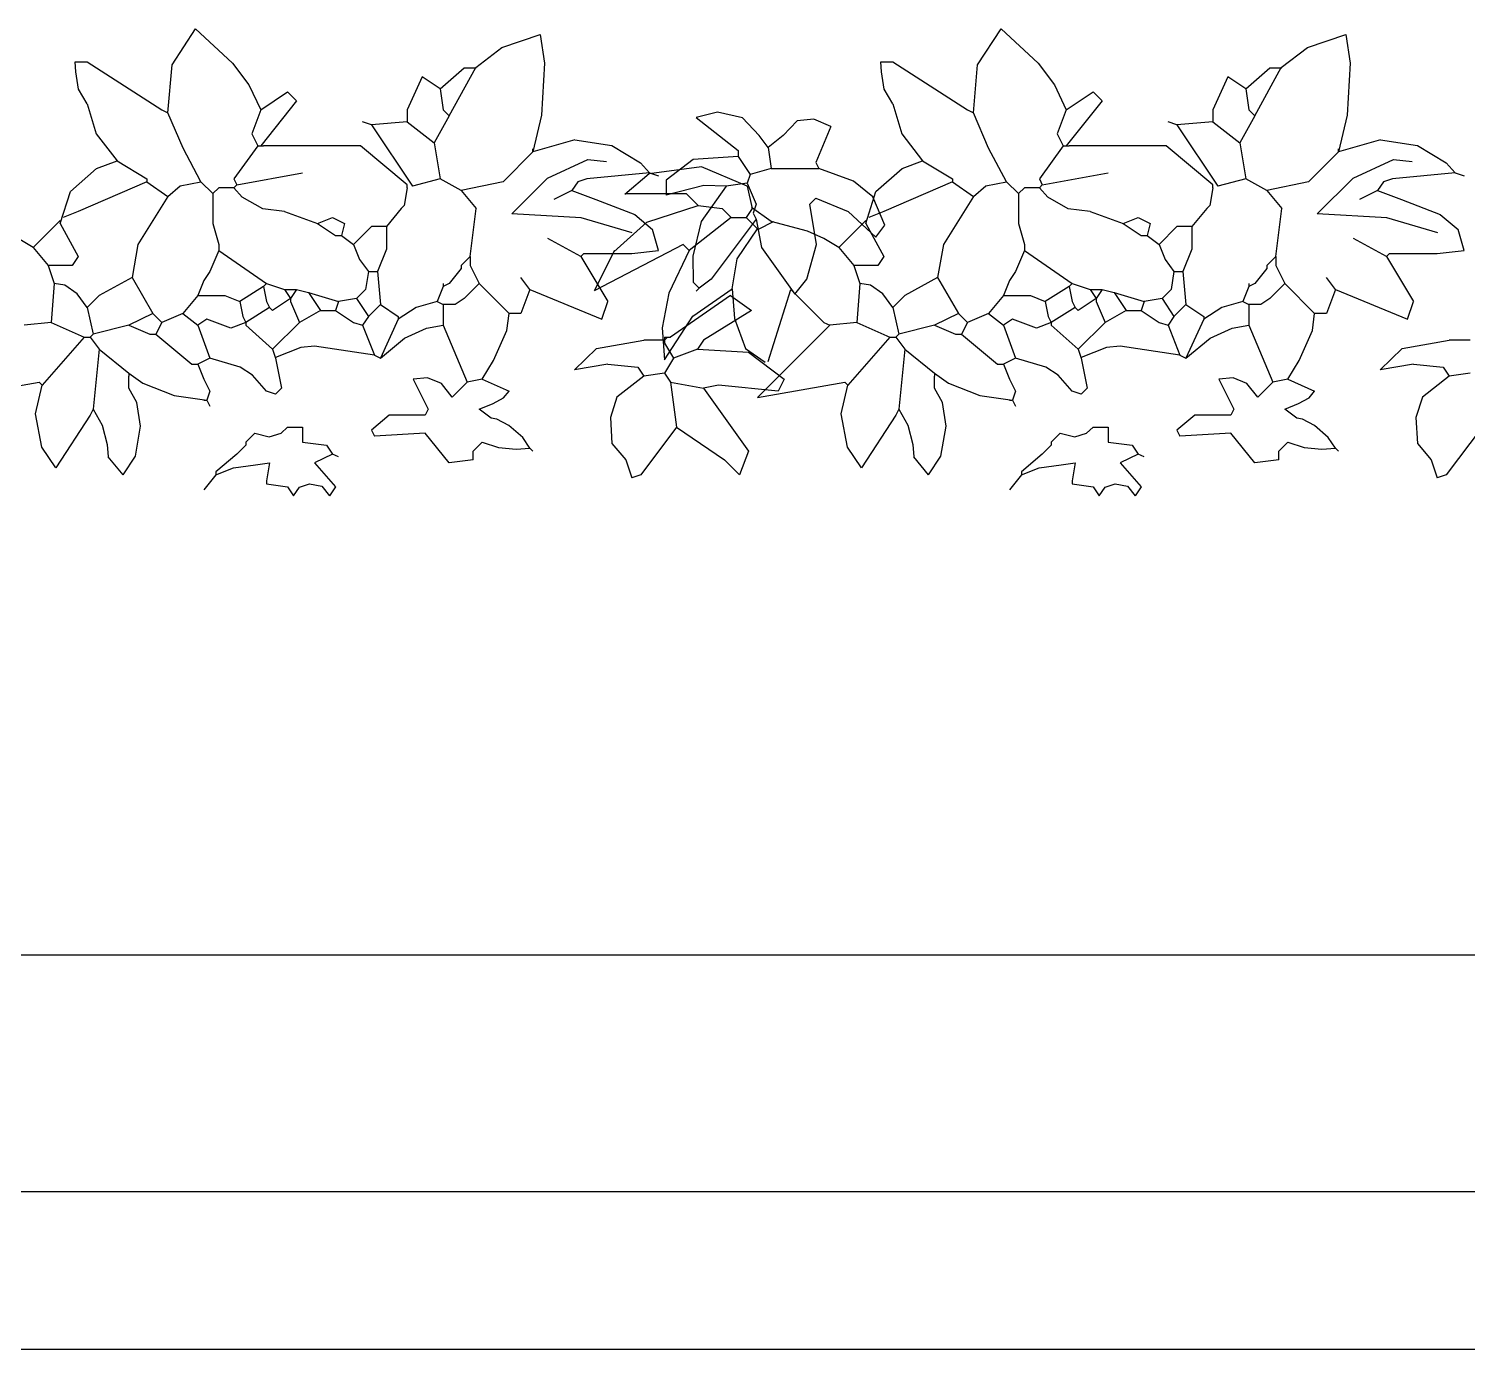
# Model space of a CAD drawing. Header units: centimetres. Extents: x 48 to 15845, y 265 to 7947.
# Drawn here: x 72.888 to 73.8, y 296.525 to 297.363 of the extents above; entities that cross this region are included whole.
import ezdxf

# ---------------------------------------------------------------- set-up
doc = ezdxf.new("R2010")
doc.units = ezdxf.units.CM
doc.layers.add('JARDINERA', color=7, linetype='Continuous')
doc.layers.add('murobajo', color=5, linetype='Continuous', lineweight=30)
doc.layers.add('niveles', color=7, linetype='Continuous', lineweight=5, true_color=0xf0c70f)

msp = doc.modelspace()

# ---------------------------------------------------------------- linework, layer by layer
at = {"layer": 'JARDINERA', "color": 70}
for p, q in [((72.97854, 297.33978), (72.99335, 297.36261)), ((72.99335, 297.36261), (73.01688, 297.3407)), ((73.18769, 297.35074), (73.21209, 297.35896)), ((73.21209, 297.35896), (73.2147, 297.3407)), ((73.48947, 297.33978), (73.50429, 297.36261)), ((73.50429, 297.36261), (73.52782, 297.3407)), ((73.69862, 297.35074), (73.72302, 297.35896)), ((73.72302, 297.35896), (73.72564, 297.3407)), ((73.17113, 297.33796), (73.18769, 297.35074)), ((73.68207, 297.33796), (73.69862, 297.35074)), ((72.91709, 297.34156), (72.92468, 297.34156)), ((72.91753, 297.33522), (72.91709, 297.34156)), ((72.92468, 297.34156), (72.97212, 297.3112)), ((72.97592, 297.3093), (72.97854, 297.33978)), ((73.01688, 297.3407), (73.02734, 297.327)), ((73.2147, 297.3407), (73.21296, 297.30783)), ((73.42847, 297.33522), (73.42803, 297.34156)), ((73.42803, 297.34156), (73.43562, 297.34156)), ((73.43562, 297.34156), (73.48306, 297.3112)), ((73.48686, 297.3093), (73.48947, 297.33978)), ((73.52782, 297.3407), (73.53828, 297.327)), ((73.72564, 297.3407), (73.7239, 297.30783)), ((72.91928, 297.32426), (72.91753, 297.33522)), ((73.13722, 297.33207), (73.12773, 297.3112)), ((73.14861, 297.32448), (73.13722, 297.33207)), ((73.14861, 297.32448), (73.1638, 297.33777)), ((73.1543, 297.3074), (73.17113, 297.33796)), ((73.1638, 297.33777), (73.17138, 297.33777)), ((73.43022, 297.32426), (73.42847, 297.33522)), ((73.64816, 297.33207), (73.63867, 297.3112)), ((73.65955, 297.32448), (73.64816, 297.33207)), ((73.65955, 297.32448), (73.67473, 297.33777)), ((73.66524, 297.3074), (73.68207, 297.33796)), ((73.67473, 297.33777), (73.68232, 297.33777)), ((72.92468, 297.31499), (72.91928, 297.32426)), ((73.02734, 297.327), (73.03475, 297.3112)), ((73.03475, 297.3112), (73.05183, 297.32258)), ((73.05183, 297.32258), (73.05752, 297.31689)), ((73.14861, 297.32448), (73.15051, 297.3112)), ((73.43562, 297.31499), (73.43022, 297.32426)), ((73.53828, 297.327), (73.54568, 297.3112)), ((73.54568, 297.3112), (73.56276, 297.32258)), ((73.56276, 297.32258), (73.56846, 297.31689)), ((73.65955, 297.32448), (73.66144, 297.3112)), ((72.92468, 297.31499), (72.93037, 297.29601)), ((73.05752, 297.31689), (73.03475, 297.28842)), ((73.43562, 297.31499), (73.44131, 297.29601)), ((73.56846, 297.31689), (73.54568, 297.28842)), ((72.97212, 297.3112), (72.97592, 297.3093)), ((72.98551, 297.28683), (72.97592, 297.3093)), ((73.03475, 297.3112), (73.02905, 297.29601)), ((73.10496, 297.30171), (73.09927, 297.30361)), ((73.12773, 297.30361), (73.10496, 297.30171)), ((73.12773, 297.3112), (73.12773, 297.30361)), ((73.12773, 297.30361), (73.14481, 297.29032)), ((73.1543, 297.3074), (73.14481, 297.29032)), ((73.15051, 297.3112), (73.1543, 297.3074)), ((73.21296, 297.30783), (73.20744, 297.28463)), ((73.32456, 297.30981), (73.311, 297.30636)), ((73.311, 297.30636), (73.33757, 297.28549)), ((73.34025, 297.30616), (73.32456, 297.30981)), ((73.35086, 297.29497), (73.34025, 297.30616)), ((73.37511, 297.30433), (73.36603, 297.29497)), ((73.38557, 297.30524), (73.37511, 297.30433)), ((73.3964, 297.30067), (73.38557, 297.30524)), ((73.48306, 297.3112), (73.48686, 297.3093)), ((73.49645, 297.28683), (73.48686, 297.3093)), ((73.54568, 297.3112), (73.53999, 297.29601)), ((73.6159, 297.30171), (73.61021, 297.30361)), ((73.63867, 297.30361), (73.6159, 297.30171)), ((73.63867, 297.3112), (73.63867, 297.30361)), ((73.63867, 297.30361), (73.65575, 297.29032)), ((73.66524, 297.3074), (73.65575, 297.29032)), ((73.66144, 297.3112), (73.66524, 297.3074)), ((73.7239, 297.30783), (73.71838, 297.28463)), ((72.93037, 297.29601), (72.94365, 297.27893)), ((73.02905, 297.29601), (73.03285, 297.28842)), ((73.10496, 297.30171), (73.13096, 297.26273)), ((73.35655, 297.28738), (73.35086, 297.29497)), ((73.36603, 297.29497), (73.35655, 297.28738)), ((73.3964, 297.30067), (73.38691, 297.27789)), ((73.44131, 297.29601), (73.45459, 297.27893)), ((73.53999, 297.29601), (73.54379, 297.28842)), ((73.6159, 297.30171), (73.64189, 297.26273)), ((72.99679, 297.26565), (72.98551, 297.28683)), ((73.03285, 297.28842), (73.01767, 297.26755)), ((73.03285, 297.28842), (73.03475, 297.28842)), ((73.03475, 297.28842), (73.03664, 297.28842)), ((73.09813, 297.28842), (73.03664, 297.28842)), ((73.12773, 297.26375), (73.09813, 297.28842)), ((73.14481, 297.29032), (73.14861, 297.26755)), ((73.20744, 297.28463), (73.18846, 297.26565)), ((73.23401, 297.29222), (73.20744, 297.28463)), ((73.20744, 297.28463), (73.20744, 297.28653)), ((73.23401, 297.29222), (73.2574, 297.28866)), ((73.2574, 297.28866), (73.2757, 297.2777)), ((73.33757, 297.28549), (73.33757, 297.28169)), ((73.35655, 297.28738), (73.35844, 297.2741)), ((73.50773, 297.26565), (73.49645, 297.28683)), ((73.54379, 297.28842), (73.5286, 297.26755)), ((73.54379, 297.28842), (73.54568, 297.28842)), ((73.54568, 297.28842), (73.54758, 297.28842)), ((73.60907, 297.28842), (73.54758, 297.28842)), ((73.63867, 297.26375), (73.60907, 297.28842)), ((73.65575, 297.29032), (73.65955, 297.26755)), ((73.71838, 297.28463), (73.6994, 297.26565)), ((73.74495, 297.29222), (73.71838, 297.28463)), ((73.71838, 297.28463), (73.71838, 297.28653)), ((73.74495, 297.29222), (73.76834, 297.28866)), ((73.76834, 297.28866), (73.78664, 297.2777)), ((72.93061, 297.27405), (72.94365, 297.27893)), ((72.94365, 297.27893), (72.96263, 297.26755)), ((73.21672, 297.2679), (73.2422, 297.27962)), ((73.2422, 297.27962), (73.25417, 297.27841)), ((73.2757, 297.2777), (73.28145, 297.27134)), ((73.3091, 297.2798), (73.29202, 297.26651)), ((73.33757, 297.28169), (73.3091, 297.2798)), ((73.33757, 297.28169), (73.34516, 297.2703)), ((73.38691, 297.27789), (73.38881, 297.2741)), ((73.44154, 297.27405), (73.45459, 297.27893)), ((73.45459, 297.27893), (73.47357, 297.26755)), ((73.72766, 297.2679), (73.75314, 297.27962)), ((73.75314, 297.27962), (73.76511, 297.27841)), ((73.78664, 297.2777), (73.79239, 297.27134)), ((72.91405, 297.25944), (72.93061, 297.27405)), ((72.96263, 297.26755), (72.96263, 297.26565)), ((73.01767, 297.26755), (73.01956, 297.26375)), ((73.01956, 297.26375), (73.06132, 297.27134)), ((73.14861, 297.26755), (73.13096, 297.26273)), ((73.16189, 297.25996), (73.14861, 297.26755)), ((73.19394, 297.24525), (73.21672, 297.2679)), ((73.2416, 297.26755), (73.23591, 297.26565)), ((73.28145, 297.27134), (73.2416, 297.26755)), ((73.28104, 297.27061), (73.26575, 297.2575)), ((73.31442, 297.27498), (73.28104, 297.27061)), ((73.28145, 297.27134), (73.28714, 297.26945)), ((73.29202, 297.26651), (73.29202, 297.25702)), ((73.34323, 297.2629), (73.31442, 297.27498)), ((73.34516, 297.2703), (73.34326, 297.26461)), ((73.35844, 297.2741), (73.34516, 297.2703)), ((73.35844, 297.2741), (73.38881, 297.2741)), ((73.41084, 297.26599), (73.38881, 297.2741)), ((73.42499, 297.25944), (73.44154, 297.27405)), ((73.47357, 297.26755), (73.47357, 297.26565)), ((73.5286, 297.26755), (73.5305, 297.26375)), ((73.5305, 297.26375), (73.57225, 297.27134)), ((73.65955, 297.26755), (73.64189, 297.26273)), ((73.67283, 297.25996), (73.65955, 297.26755)), ((73.70488, 297.24525), (73.72766, 297.2679)), ((73.75254, 297.26755), (73.74684, 297.26565)), ((73.79239, 297.27134), (73.75254, 297.26755)), ((73.79239, 297.27134), (73.79808, 297.26945)), ((72.9076, 297.23908), (72.91405, 297.25944)), ((72.96263, 297.26565), (72.91899, 297.24667)), ((72.96263, 297.26565), (72.97592, 297.25616)), ((72.97592, 297.25616), (72.98377, 297.2631)), ((72.98377, 297.2631), (72.99679, 297.26565)), ((72.99679, 297.26565), (73.00438, 297.25806)), ((73.00818, 297.26185), (73.00438, 297.25806)), ((73.00438, 297.25806), (73.00438, 297.23908)), ((73.01767, 297.26185), (73.00818, 297.26185)), ((73.01956, 297.26375), (73.01767, 297.26185)), ((73.02298, 297.25579), (73.01767, 297.26185)), ((73.12773, 297.26185), (73.12584, 297.25047)), ((73.12773, 297.26185), (73.12773, 297.26375)), ((73.18846, 297.26565), (73.16189, 297.25996)), ((73.16189, 297.25996), (73.17138, 297.24857)), ((73.23211, 297.25996), (73.22073, 297.25426)), ((73.23591, 297.26565), (73.23211, 297.25996)), ((73.23211, 297.25996), (73.24729, 297.25426)), ((73.26635, 297.25806), (73.30467, 297.25806)), ((73.31585, 297.26325), (73.29202, 297.25702)), ((73.30467, 297.25806), (73.31226, 297.25047)), ((73.32998, 297.26271), (73.31411, 297.24043)), ((73.32998, 297.26272), (73.31585, 297.26325)), ((73.34326, 297.26461), (73.32998, 297.26272)), ((73.34323, 297.2629), (73.34642, 297.24857)), ((73.34326, 297.26461), (73.34895, 297.25133)), ((73.42304, 297.25595), (73.41084, 297.26599)), ((73.41854, 297.23908), (73.42499, 297.25944)), ((73.47357, 297.26565), (73.42992, 297.24667)), ((73.47357, 297.26565), (73.48686, 297.25616)), ((73.48686, 297.25616), (73.4947, 297.2631)), ((73.4947, 297.2631), (73.50773, 297.26565)), ((73.50773, 297.26565), (73.51532, 297.25806)), ((73.51911, 297.26185), (73.51532, 297.25806)), ((73.51532, 297.25806), (73.51532, 297.23908)), ((73.5286, 297.26185), (73.51911, 297.26185)), ((73.5305, 297.26375), (73.5286, 297.26185)), ((73.53392, 297.25579), (73.5286, 297.26185)), ((73.63867, 297.26185), (73.63678, 297.25047)), ((73.63867, 297.26185), (73.63867, 297.26375)), ((73.6994, 297.26565), (73.67283, 297.25996)), ((73.67283, 297.25996), (73.68232, 297.24857)), ((73.74305, 297.25996), (73.73166, 297.25426)), ((73.74684, 297.26565), (73.74305, 297.25996)), ((73.74305, 297.25996), (73.75823, 297.25426)), ((72.97592, 297.25616), (72.95694, 297.2258)), ((73.03605, 297.24849), (73.02298, 297.25579)), ((73.04993, 297.24667), (73.03605, 297.24849)), ((73.12394, 297.24857), (73.11445, 297.23718)), ((73.12584, 297.25047), (73.12394, 297.24857)), ((73.16759, 297.21821), (73.17138, 297.24857)), ((73.24729, 297.25426), (73.27197, 297.24477)), ((73.27965, 297.24002), (73.31226, 297.25047)), ((73.31226, 297.25047), (73.32745, 297.24857)), ((73.32745, 297.24857), (73.33314, 297.24288)), ((73.34642, 297.24857), (73.34262, 297.24288)), ((73.35861, 297.24045), (73.34606, 297.24922)), ((73.34895, 297.25133), (73.34706, 297.24564)), ((73.38691, 297.25512), (73.38311, 297.25133)), ((73.38731, 297.22582), (73.38311, 297.25133)), ((73.38691, 297.25512), (73.40735, 297.24682)), ((73.43056, 297.23804), (73.42304, 297.25595)), ((73.48686, 297.25616), (73.46787, 297.2258)), ((73.54699, 297.24849), (73.53392, 297.25579)), ((73.56087, 297.24667), (73.54699, 297.24849)), ((73.63488, 297.24857), (73.62539, 297.23718)), ((73.63678, 297.25047), (73.63488, 297.24857)), ((73.67852, 297.21821), (73.68232, 297.24857)), ((73.75823, 297.25426), (73.7829, 297.24477)), ((72.9076, 297.24098), (72.89052, 297.2239)), ((72.9076, 297.24098), (72.9076, 297.23908)), ((72.9076, 297.23908), (72.91899, 297.21821)), ((72.91899, 297.24667), (72.9095, 297.24288)), ((73.00438, 297.23908), (73.00818, 297.2258)), ((73.04993, 297.24667), (73.0708, 297.23908)), ((73.0708, 297.23908), (73.08029, 297.24288)), ((73.0708, 297.23908), (73.08219, 297.23149)), ((73.08029, 297.24288), (73.08788, 297.23908)), ((73.08788, 297.23908), (73.08599, 297.23149)), ((73.23796, 297.24282), (73.19394, 297.24525)), ((73.27038, 297.23311), (73.23796, 297.24282)), ((73.25879, 297.22108), (73.27965, 297.24002)), ((73.27197, 297.24477), (73.28335, 297.23529)), ((73.33314, 297.24288), (73.30657, 297.222)), ((73.31411, 297.24043), (73.30888, 297.21851)), ((73.34895, 297.24184), (73.32049, 297.20388)), ((73.33314, 297.24288), (73.34262, 297.24288)), ((73.35022, 297.23529), (73.34262, 297.24288)), ((73.34706, 297.24564), (73.34895, 297.24184)), ((73.34895, 297.24184), (73.35245, 297.22399)), ((73.35987, 297.24011), (73.35022, 297.23529)), ((73.38162, 297.23424), (73.35861, 297.24045)), ((73.41854, 297.24098), (73.40146, 297.2239)), ((73.40735, 297.24682), (73.42487, 297.23045)), ((73.41854, 297.24098), (73.41854, 297.23908)), ((73.41854, 297.23908), (73.42992, 297.21821)), ((73.42992, 297.24667), (73.42043, 297.24288)), ((73.51532, 297.23908), (73.51911, 297.2258)), ((73.56087, 297.24667), (73.58174, 297.23908)), ((73.58174, 297.23908), (73.59123, 297.24288)), ((73.58174, 297.23908), (73.59313, 297.23149)), ((73.59123, 297.24288), (73.59882, 297.23908)), ((73.59882, 297.23908), (73.59692, 297.23149)), ((73.74889, 297.24282), (73.70488, 297.24525)), ((73.78132, 297.23311), (73.74889, 297.24282)), ((73.7829, 297.24477), (73.79429, 297.23529)), ((73.08219, 297.23149), (73.08599, 297.23149)), ((73.08599, 297.23149), (73.09357, 297.2258)), ((73.10496, 297.23718), (73.09357, 297.2258)), ((73.11445, 297.23718), (73.10496, 297.23718)), ((73.11445, 297.23718), (73.11448, 297.22293)), ((73.28714, 297.222), (73.28335, 297.23529)), ((73.337, 297.21672), (73.3499, 297.23571)), ((73.39197, 297.22959), (73.38162, 297.23424)), ((73.42487, 297.23045), (73.43056, 297.23804)), ((73.59313, 297.23149), (73.59692, 297.23149)), ((73.59692, 297.23149), (73.60451, 297.2258)), ((73.6159, 297.23718), (73.60451, 297.2258)), ((73.62539, 297.23718), (73.6159, 297.23718)), ((73.62539, 297.23718), (73.62542, 297.22293)), ((73.79808, 297.222), (73.79429, 297.23529)), ((72.89052, 297.2239), (72.88103, 297.22959)), ((72.89052, 297.2239), (72.9, 297.21251)), ((72.95694, 297.2258), (72.95315, 297.20492)), ((73.00818, 297.222), (73.00248, 297.20872)), ((73.00818, 297.2258), (73.00818, 297.222)), ((73.00818, 297.222), (73.03854, 297.20113)), ((73.09357, 297.2258), (73.09737, 297.21631)), ((73.11448, 297.22293), (73.10876, 297.20872)), ((73.23781, 297.21821), (73.21693, 297.22959)), ((73.30277, 297.2258), (73.24635, 297.19646)), ((73.25913, 297.222), (73.24635, 297.19646)), ((73.27006, 297.2201), (73.28714, 297.222)), ((73.30657, 297.222), (73.29356, 297.19486)), ((73.30657, 297.222), (73.30277, 297.2258)), ((73.35245, 297.22399), (73.37362, 297.19439)), ((73.38122, 297.20388), (73.38731, 297.22582)), ((73.40146, 297.2239), (73.39197, 297.22959)), ((73.40146, 297.2239), (73.41094, 297.21251)), ((73.46787, 297.2258), (73.46408, 297.20492)), ((73.51911, 297.222), (73.51342, 297.20872)), ((73.51911, 297.2258), (73.51911, 297.222)), ((73.51911, 297.222), (73.54948, 297.20113)), ((73.60451, 297.2258), (73.60831, 297.21631)), ((73.62542, 297.22293), (73.6197, 297.20872)), ((73.74874, 297.21821), (73.72787, 297.22959)), ((73.781, 297.2201), (73.79808, 297.222)), ((72.91519, 297.21251), (72.9, 297.21251)), ((72.9, 297.21251), (72.9038, 297.20113)), ((72.91899, 297.21821), (72.91519, 297.21251)), ((73.09737, 297.21631), (73.10307, 297.20872)), ((73.16759, 297.21821), (73.16189, 297.21251)), ((73.16189, 297.21251), (73.16189, 297.21061)), ((73.16759, 297.21821), (73.16759, 297.21251)), ((73.16759, 297.21251), (73.17328, 297.20113)), ((73.23781, 297.21821), (73.2397, 297.2201)), ((73.23781, 297.21821), (73.25489, 297.18974)), ((73.2397, 297.2201), (73.27006, 297.2201)), ((73.30888, 297.21851), (73.3091, 297.20199)), ((73.33389, 297.19777), (73.337, 297.21672)), ((73.41094, 297.21251), (73.41474, 297.20113)), ((73.42613, 297.21251), (73.41094, 297.21251)), ((73.42992, 297.21821), (73.42613, 297.21251)), ((73.60831, 297.21631), (73.614, 297.20872)), ((73.67852, 297.21821), (73.67283, 297.21251)), ((73.67283, 297.21251), (73.67283, 297.21061)), ((73.67852, 297.21821), (73.67852, 297.21251)), ((73.67852, 297.21251), (73.68422, 297.20113)), ((73.74874, 297.21821), (73.75064, 297.2201)), ((73.74874, 297.21821), (73.76582, 297.18974)), ((73.75064, 297.2201), (73.781, 297.2201)), ((72.95315, 297.20492), (72.93227, 297.19353)), ((72.95315, 297.20492), (72.96643, 297.18215)), ((72.99869, 297.20302), (72.99489, 297.19353)), ((73.00248, 297.20872), (72.99869, 297.20302)), ((73.10307, 297.20872), (73.10117, 297.19733)), ((73.10307, 297.20872), (73.10876, 297.20872)), ((73.10876, 297.20872), (73.11065, 297.18784)), ((73.16189, 297.21061), (73.1543, 297.20113)), ((73.20554, 297.19733), (73.19985, 297.20492)), ((73.32049, 297.20388), (73.3129, 297.19819)), ((73.37363, 297.1944), (73.38122, 297.20388)), ((73.46408, 297.20492), (73.44321, 297.19353)), ((73.46408, 297.20492), (73.47737, 297.18215)), ((73.50963, 297.20302), (73.50583, 297.19353)), ((73.51342, 297.20872), (73.50963, 297.20302)), ((73.614, 297.20872), (73.61211, 297.19733)), ((73.614, 297.20872), (73.6197, 297.20872)), ((73.6197, 297.20872), (73.62159, 297.18784)), ((73.67283, 297.21061), (73.66524, 297.20113)), ((73.71648, 297.19733), (73.71079, 297.20492)), ((72.9038, 297.20113), (72.90191, 297.17645)), ((72.91056, 297.2001), (72.9038, 297.20113)), ((72.91841, 297.19463), (72.91056, 297.2001)), ((72.92468, 297.18594), (72.91841, 297.19463)), ((72.93227, 297.19353), (72.92468, 297.18594)), ((72.99489, 297.19353), (72.9854, 297.18215)), ((72.99489, 297.19353), (73.01197, 297.19353)), ((73.01197, 297.19353), (73.02146, 297.18974)), ((73.03664, 297.19923), (73.02146, 297.18974)), ((73.03854, 297.20113), (73.03664, 297.19923)), ((73.03664, 297.19923), (73.03854, 297.18974)), ((73.03854, 297.20113), (73.04993, 297.19733)), ((73.04993, 297.19733), (73.05372, 297.19164)), ((73.04993, 297.19733), (73.05752, 297.19733)), ((73.05752, 297.19733), (73.05372, 297.19164)), ((73.05752, 297.19733), (73.06511, 297.19544)), ((73.06511, 297.19544), (73.08409, 297.18974)), ((73.06511, 297.19544), (73.0727, 297.18405)), ((73.10117, 297.19733), (73.09548, 297.19164)), ((73.15051, 297.19923), (73.14672, 297.18974)), ((73.15051, 297.20113), (73.15051, 297.19923)), ((73.1543, 297.20113), (73.15051, 297.19923)), ((73.17328, 297.20113), (73.1638, 297.19164)), ((73.17328, 297.20113), (73.19226, 297.18215)), ((73.20554, 297.19733), (73.19985, 297.18215)), ((73.20554, 297.19733), (73.25109, 297.17836)), ((73.29356, 297.19486), (73.28939, 297.173)), ((73.33269, 297.19353), (73.29474, 297.16697)), ((73.30885, 297.18029), (73.33389, 297.19777)), ((73.3091, 297.20199), (73.3129, 297.19819)), ((73.3129, 297.19819), (73.311, 297.19629)), ((73.33269, 297.19353), (73.34598, 297.18405)), ((73.33389, 297.19777), (73.33528, 297.17883)), ((73.35653, 297.15158), (73.37109, 297.19733)), ((73.37109, 297.19733), (73.39197, 297.17645)), ((73.41474, 297.20113), (73.41284, 297.17645)), ((73.4215, 297.2001), (73.41474, 297.20113)), ((73.42934, 297.19463), (73.4215, 297.2001)), ((73.43562, 297.18594), (73.42934, 297.19463)), ((73.44321, 297.19353), (73.43562, 297.18594)), ((73.50583, 297.19353), (73.49634, 297.18215)), ((73.50583, 297.19353), (73.52291, 297.19353)), ((73.52291, 297.19353), (73.5324, 297.18974)), ((73.54758, 297.19923), (73.5324, 297.18974)), ((73.54948, 297.20113), (73.54758, 297.19923)), ((73.54758, 297.19923), (73.54948, 297.18974)), ((73.54948, 297.20113), (73.56087, 297.19733)), ((73.56087, 297.19733), (73.56846, 297.19733)), ((73.56087, 297.19733), (73.56466, 297.19164)), ((73.56846, 297.19733), (73.56466, 297.19164)), ((73.56846, 297.19733), (73.57605, 297.19544)), ((73.57605, 297.19544), (73.58364, 297.18405)), ((73.57605, 297.19544), (73.59503, 297.18974)), ((73.61211, 297.19733), (73.60641, 297.19164)), ((73.66144, 297.19923), (73.65765, 297.18974)), ((73.66524, 297.20113), (73.66144, 297.19923)), ((73.66144, 297.20113), (73.66144, 297.19923)), ((73.68422, 297.20113), (73.67473, 297.19164)), ((73.68422, 297.20113), (73.7032, 297.18215)), ((73.71648, 297.19733), (73.71079, 297.18215)), ((73.71648, 297.19733), (73.76203, 297.17836)), ((72.92468, 297.18594), (72.92847, 297.16886)), ((73.02146, 297.18974), (73.02336, 297.18025)), ((73.04044, 297.18594), (73.02526, 297.17645)), ((73.03854, 297.18974), (73.04044, 297.18594)), ((73.04234, 297.18405), (73.04044, 297.18594)), ((73.05372, 297.19164), (73.04234, 297.18405)), ((73.05372, 297.19164), (73.05372, 297.18974)), ((73.05372, 297.18974), (73.05942, 297.17645)), ((73.08409, 297.18974), (73.08219, 297.18405)), ((73.09548, 297.19164), (73.08409, 297.18974)), ((73.09548, 297.19164), (73.10307, 297.18025)), ((73.11065, 297.18784), (73.10307, 297.18025)), ((73.11065, 297.18784), (73.12204, 297.18025)), ((73.13343, 297.18594), (73.12204, 297.17836)), ((73.14672, 297.18974), (73.13343, 297.18594)), ((73.14672, 297.18974), (73.15051, 297.18784)), ((73.1581, 297.18784), (73.15051, 297.18784)), ((73.15051, 297.18784), (73.15051, 297.17456)), ((73.1638, 297.19164), (73.1581, 297.18784)), ((73.25109, 297.17836), (73.25489, 297.18974)), ((73.43562, 297.18594), (73.43941, 297.16886)), ((73.5324, 297.18974), (73.5343, 297.18025)), ((73.55138, 297.18594), (73.53619, 297.17645)), ((73.54948, 297.18974), (73.55138, 297.18594)), ((73.55327, 297.18405), (73.55138, 297.18594)), ((73.56466, 297.19164), (73.55327, 297.18405)), ((73.56466, 297.19164), (73.56466, 297.18974)), ((73.56466, 297.18974), (73.57035, 297.17645)), ((73.59503, 297.18974), (73.59313, 297.18405)), ((73.60641, 297.19164), (73.59503, 297.18974)), ((73.60641, 297.19164), (73.614, 297.18025)), ((73.62159, 297.18784), (73.614, 297.18025)), ((73.62159, 297.18784), (73.63298, 297.18025)), ((73.64436, 297.18594), (73.63298, 297.17836)), ((73.65765, 297.18974), (73.64436, 297.18594)), ((73.65765, 297.18974), (73.66144, 297.18784)), ((73.66144, 297.18784), (73.66144, 297.17456)), ((73.66904, 297.18784), (73.66144, 297.18784)), ((73.67473, 297.19164), (73.66904, 297.18784)), ((73.76203, 297.17836), (73.76582, 297.18974)), ((72.90191, 297.17645), (72.88483, 297.17456)), ((72.90191, 297.17645), (72.92278, 297.16697)), ((72.96643, 297.18215), (72.95124, 297.17456)), ((72.96643, 297.18215), (72.97212, 297.17645)), ((72.97212, 297.17645), (72.96832, 297.16886)), ((72.9854, 297.18215), (72.97212, 297.17645)), ((72.9854, 297.18215), (72.99489, 297.17456)), ((73.00059, 297.17836), (72.99489, 297.17456)), ((73.01577, 297.17266), (73.00059, 297.17836)), ((73.02526, 297.17645), (73.01577, 297.17266)), ((73.02336, 297.18025), (73.02526, 297.17645)), ((73.02526, 297.17645), (73.02526, 297.17456)), ((73.05942, 297.17645), (73.04234, 297.15937)), ((73.0727, 297.18405), (73.05942, 297.17645)), ((73.0727, 297.18405), (73.08219, 297.18405)), ((73.08219, 297.18405), (73.09357, 297.17645)), ((73.09357, 297.17645), (73.09927, 297.17456)), ((73.10307, 297.18025), (73.09927, 297.17456)), ((73.12204, 297.17836), (73.11065, 297.15368)), ((73.12204, 297.18025), (73.12204, 297.17836)), ((73.19082, 297.17125), (73.19226, 297.18215)), ((73.19985, 297.18215), (73.19226, 297.18215)), ((73.29078, 297.15261), (73.30885, 297.18029)), ((73.34598, 297.18405), (73.31561, 297.16507)), ((73.33528, 297.17883), (73.34223, 297.15989)), ((73.39197, 297.17645), (73.39576, 297.17456)), ((73.41284, 297.17645), (73.39576, 297.17456)), ((73.41284, 297.17645), (73.43372, 297.16697)), ((73.47737, 297.18215), (73.46218, 297.17456)), ((73.47737, 297.18215), (73.48306, 297.17645)), ((73.48306, 297.17645), (73.47926, 297.16886)), ((73.49634, 297.18215), (73.48306, 297.17645)), ((73.49634, 297.18215), (73.50583, 297.17456)), ((73.51152, 297.17836), (73.50583, 297.17456)), ((73.52671, 297.17266), (73.51152, 297.17836)), ((73.53619, 297.17645), (73.52671, 297.17266)), ((73.5343, 297.18025), (73.53619, 297.17645)), ((73.53619, 297.17645), (73.53619, 297.17456)), ((73.57035, 297.17645), (73.55327, 297.15937)), ((73.58364, 297.18405), (73.57035, 297.17645)), ((73.58364, 297.18405), (73.59313, 297.18405)), ((73.59313, 297.18405), (73.60451, 297.17645)), ((73.60451, 297.17645), (73.61021, 297.17456)), ((73.614, 297.18025), (73.61021, 297.17456)), ((73.63298, 297.17836), (73.62159, 297.15368)), ((73.63298, 297.18025), (73.63298, 297.17836)), ((73.70176, 297.17125), (73.7032, 297.18215)), ((73.71079, 297.18215), (73.7032, 297.18215)), ((72.92278, 297.16697), (72.89621, 297.1366)), ((72.92278, 297.16697), (72.92658, 297.16697)), ((72.92847, 297.16886), (72.92658, 297.16697)), ((72.92658, 297.16697), (72.93227, 297.15937)), ((72.95124, 297.17456), (72.92847, 297.16886)), ((72.95124, 297.17456), (72.96453, 297.16886)), ((72.96453, 297.16886), (72.96832, 297.16886)), ((72.96832, 297.16886), (72.9911, 297.14989)), ((72.99489, 297.17456), (73.00248, 297.15368)), ((73.02526, 297.17456), (73.04234, 297.15937)), ((73.09927, 297.17456), (73.10686, 297.15558)), ((73.11065, 297.15368), (73.12599, 297.16651)), ((73.12599, 297.16651), (73.13993, 297.17271)), ((73.13993, 297.17271), (73.15051, 297.17456)), ((73.15051, 297.17456), (73.16569, 297.1385)), ((73.18246, 297.15226), (73.19082, 297.17125)), ((73.28939, 297.173), (73.29078, 297.15261)), ((73.29094, 297.16697), (73.29284, 297.16697)), ((73.29094, 297.16697), (73.29094, 297.16507)), ((73.29284, 297.16697), (73.29094, 297.16507)), ((73.29284, 297.16697), (73.29474, 297.16697)), ((73.39576, 297.17456), (73.34995, 297.12874)), ((73.43372, 297.16697), (73.40715, 297.1366)), ((73.43372, 297.16697), (73.43751, 297.16697)), ((73.43941, 297.16886), (73.43751, 297.16697)), ((73.43751, 297.16697), (73.44321, 297.15937)), ((73.46218, 297.17456), (73.43941, 297.16886)), ((73.46218, 297.17456), (73.47547, 297.16886)), ((73.47547, 297.16886), (73.47926, 297.16886)), ((73.47926, 297.16886), (73.50203, 297.14989)), ((73.50583, 297.17456), (73.51342, 297.15368)), ((73.53619, 297.17456), (73.55327, 297.15937)), ((73.61021, 297.17456), (73.6178, 297.15558)), ((73.62159, 297.15368), (73.63692, 297.16651)), ((73.63692, 297.16651), (73.65087, 297.17271)), ((73.65087, 297.17271), (73.66144, 297.17456)), ((73.66144, 297.17456), (73.67663, 297.1385)), ((73.69339, 297.15226), (73.70176, 297.17125)), ((72.93227, 297.15937), (72.92847, 297.12142)), ((72.93227, 297.15937), (72.95124, 297.1442)), ((73.04234, 297.15937), (73.04424, 297.15368)), ((73.0603, 297.16055), (73.04409, 297.1541)), ((73.06891, 297.16128), (73.0603, 297.16055)), ((73.10686, 297.15558), (73.06891, 297.16128)), ((73.23387, 297.14624), (73.24782, 297.15993)), ((73.24782, 297.15993), (73.27766, 297.16507)), ((73.29094, 297.16507), (73.27766, 297.16507)), ((73.29094, 297.16507), (73.29094, 297.16317)), ((73.29094, 297.16317), (73.29664, 297.15368)), ((73.31182, 297.15937), (73.29664, 297.15368)), ((73.31561, 297.16507), (73.31182, 297.15937)), ((73.31182, 297.15937), (73.34408, 297.15748)), ((73.34223, 297.15989), (73.35474, 297.15115)), ((73.34408, 297.15748), (73.36685, 297.1404)), ((73.44321, 297.15937), (73.43941, 297.12142)), ((73.44321, 297.15937), (73.46218, 297.1442)), ((73.55327, 297.15937), (73.55517, 297.15368)), ((73.57124, 297.16055), (73.55503, 297.1541)), ((73.57984, 297.16128), (73.57124, 297.16055)), ((73.6178, 297.15558), (73.57984, 297.16128)), ((73.74481, 297.14624), (73.75875, 297.15993)), ((73.75875, 297.15993), (73.7886, 297.16507)), ((73.80188, 297.16507), (73.7886, 297.16507)), ((72.9911, 297.14989), (72.99489, 297.14989)), ((73.00248, 297.15368), (72.99489, 297.14989)), ((72.99489, 297.14989), (72.99869, 297.1404)), ((73.02172, 297.14798), (73.00248, 297.15368)), ((73.0295, 297.14289), (73.02172, 297.14798)), ((73.04424, 297.15368), (73.04803, 297.13471)), ((73.10686, 297.15558), (73.11065, 297.15368)), ((73.17518, 297.1404), (73.18246, 297.15226)), ((73.25489, 297.14989), (73.23387, 297.14624)), ((73.25489, 297.14989), (73.27386, 297.14799)), ((73.27386, 297.14799), (73.27766, 297.14229)), ((73.29664, 297.15368), (73.29094, 297.1442)), ((73.50203, 297.14989), (73.50583, 297.14989)), ((73.51342, 297.15368), (73.50583, 297.14989)), ((73.50583, 297.14989), (73.50963, 297.1404)), ((73.53266, 297.14798), (73.51342, 297.15368)), ((73.54044, 297.14289), (73.53266, 297.14798)), ((73.55517, 297.15368), (73.55897, 297.13471)), ((73.6178, 297.15558), (73.62159, 297.15368)), ((73.68612, 297.1404), (73.69339, 297.15226)), ((73.76582, 297.14989), (73.74481, 297.14624)), ((73.76582, 297.14989), (73.7848, 297.14799)), ((73.7848, 297.14799), (73.7886, 297.14229)), ((72.95124, 297.1442), (72.95124, 297.14229)), ((72.95124, 297.1442), (72.96012, 297.1378)), ((72.95124, 297.13471), (72.95124, 297.14229)), ((72.99869, 297.1404), (73.00248, 297.13281)), ((73.03854, 297.13281), (73.0295, 297.14289)), ((73.14063, 297.14131), (73.13153, 297.1404)), ((73.13153, 297.1404), (73.14102, 297.12142)), ((73.14934, 297.13766), (73.14063, 297.14131)), ((73.17518, 297.1404), (73.16569, 297.1385)), ((73.17518, 297.1404), (73.19226, 297.13281)), ((73.27766, 297.14229), (73.26058, 297.12901)), ((73.29094, 297.1442), (73.27766, 297.14229)), ((73.29094, 297.1442), (73.29474, 297.1385)), ((73.36685, 297.1404), (73.36306, 297.13281)), ((73.46218, 297.1442), (73.47106, 297.1378)), ((73.46218, 297.1442), (73.46218, 297.14229)), ((73.46218, 297.13471), (73.46218, 297.14229)), ((73.50963, 297.1404), (73.51342, 297.13281)), ((73.54948, 297.13281), (73.54044, 297.14289)), ((73.65156, 297.14131), (73.64247, 297.1404)), ((73.64247, 297.1404), (73.65196, 297.12142)), ((73.66028, 297.13766), (73.65156, 297.14131)), ((73.68612, 297.1404), (73.67663, 297.1385)), ((73.68612, 297.1404), (73.7032, 297.13281)), ((73.7886, 297.14229), (73.77152, 297.12901)), ((73.80188, 297.1442), (73.7886, 297.14229)), ((72.83901, 297.12874), (72.89431, 297.1385)), ((72.89204, 297.11844), (72.89621, 297.1366)), ((72.89431, 297.1385), (72.89621, 297.1366)), ((72.95623, 297.12557), (72.95124, 297.13471)), ((72.96012, 297.1378), (72.9799, 297.12998)), ((72.9799, 297.12998), (73.00059, 297.12712)), ((73.00248, 297.13281), (73.00059, 297.12712)), ((73.04424, 297.13091), (73.03854, 297.13281)), ((73.04803, 297.13471), (73.04424, 297.13091)), ((73.1562, 297.12901), (73.14934, 297.13766)), ((73.16569, 297.1385), (73.1562, 297.12901)), ((73.18873, 297.12853), (73.19226, 297.13281)), ((73.29474, 297.1385), (73.31561, 297.13471)), ((73.29474, 297.1385), (73.29853, 297.11004)), ((73.3251, 297.1366), (73.31561, 297.13471)), ((73.31561, 297.13471), (73.34408, 297.09485)), ((73.36306, 297.13281), (73.3251, 297.1366)), ((73.34995, 297.12874), (73.40525, 297.1385)), ((73.40298, 297.11844), (73.40715, 297.1366)), ((73.40525, 297.1385), (73.40715, 297.1366)), ((73.46717, 297.12557), (73.46218, 297.13471)), ((73.47106, 297.1378), (73.49084, 297.12998)), ((73.49084, 297.12998), (73.51152, 297.12712)), ((73.51342, 297.13281), (73.51152, 297.12712)), ((73.55517, 297.13091), (73.54948, 297.13281)), ((73.55897, 297.13471), (73.55517, 297.13091)), ((73.66714, 297.12901), (73.66028, 297.13766)), ((73.67663, 297.1385), (73.66714, 297.12901)), ((73.69967, 297.12853), (73.7032, 297.13281)), ((72.92847, 297.12142), (72.92658, 297.11763)), ((72.92847, 297.12142), (72.93419, 297.1113)), ((72.9585, 297.11063), (72.95623, 297.12557)), ((72.99869, 297.12712), (73.00059, 297.12712)), ((73.00059, 297.12712), (73.00248, 297.12332)), ((73.14102, 297.12142), (73.13912, 297.11763)), ((73.17328, 297.12142), (73.18211, 297.12488)), ((73.18087, 297.11573), (73.17328, 297.12142)), ((73.18211, 297.12488), (73.18873, 297.12853)), ((73.26058, 297.12901), (73.25653, 297.11611)), ((73.43941, 297.12142), (73.43751, 297.11763)), ((73.43941, 297.12142), (73.44513, 297.1113)), ((73.46944, 297.11063), (73.46717, 297.12557)), ((73.50963, 297.12712), (73.51152, 297.12712)), ((73.51152, 297.12712), (73.51342, 297.12332)), ((73.65196, 297.12142), (73.65006, 297.11763)), ((73.68422, 297.12142), (73.69305, 297.12488)), ((73.69181, 297.11573), (73.68422, 297.12142)), ((73.69305, 297.12488), (73.69967, 297.12853)), ((73.77152, 297.12901), (73.76747, 297.11611)), ((72.89593, 297.09738), (72.89204, 297.11844)), ((72.92658, 297.11763), (72.9049, 297.08412)), ((72.93419, 297.1113), (72.93743, 297.09908)), ((73.11635, 297.11763), (73.10496, 297.10814)), ((73.13912, 297.11763), (73.11635, 297.11763)), ((73.18455, 297.11502), (73.18087, 297.11573)), ((73.19222, 297.111), (73.18455, 297.11502)), ((73.25653, 297.11611), (73.2574, 297.09968)), ((73.40687, 297.09738), (73.40298, 297.11844)), ((73.43751, 297.11763), (73.41583, 297.08412)), ((73.44513, 297.1113), (73.44837, 297.09908)), ((73.62729, 297.11763), (73.6159, 297.10814)), ((73.65006, 297.11763), (73.62729, 297.11763)), ((73.69549, 297.11502), (73.69181, 297.11573)), ((73.70316, 297.111), (73.69549, 297.11502)), ((73.76747, 297.11611), (73.76834, 297.09968)), ((72.95526, 297.09161), (72.9585, 297.11063)), ((73.02716, 297.10244), (73.02526, 297.10055)), ((73.02716, 297.10244), (73.03095, 297.10624)), ((73.03095, 297.10624), (73.0402, 297.10383)), ((73.0402, 297.10383), (73.04766, 297.10621)), ((73.04766, 297.10621), (73.05183, 297.11004)), ((73.05183, 297.11004), (73.06132, 297.11004)), ((73.06132, 297.11004), (73.06132, 297.10055)), ((73.10496, 297.10814), (73.10686, 297.10434)), ((73.13912, 297.10624), (73.10686, 297.10434)), ((73.1543, 297.08726), (73.13912, 297.10624)), ((73.20093, 297.10333), (73.19222, 297.111)), ((73.20555, 297.09675), (73.20093, 297.10333)), ((73.29853, 297.11004), (73.27576, 297.07967)), ((73.29853, 297.11004), (73.3289, 297.08916)), ((73.4662, 297.09161), (73.46944, 297.11063)), ((73.53809, 297.10244), (73.53619, 297.10055)), ((73.53809, 297.10244), (73.54189, 297.10624)), ((73.54189, 297.10624), (73.55114, 297.10383)), ((73.55114, 297.10383), (73.55859, 297.10621)), ((73.55859, 297.10621), (73.56276, 297.11004)), ((73.56276, 297.11004), (73.57225, 297.11004)), ((73.57225, 297.11004), (73.57225, 297.10055)), ((73.6159, 297.10814), (73.6178, 297.10434)), ((73.65006, 297.10624), (73.6178, 297.10434)), ((73.66524, 297.08726), (73.65006, 297.10624)), ((73.71187, 297.10333), (73.70316, 297.111)), ((73.71648, 297.09675), (73.71187, 297.10333)), ((73.80947, 297.11004), (73.7867, 297.07967)), ((72.9049, 297.08412), (72.89593, 297.09738)), ((72.93743, 297.09908), (72.93796, 297.09106)), ((73.02526, 297.09865), (73.01956, 297.09296)), ((73.02526, 297.10055), (73.02526, 297.09865)), ((73.06132, 297.10055), (73.07649, 297.09865)), ((73.07649, 297.09865), (73.08029, 297.09296)), ((73.16949, 297.09485), (73.17518, 297.10055)), ((73.16949, 297.08916), (73.16949, 297.09485)), ((73.17518, 297.10055), (73.18559, 297.09712)), ((73.18559, 297.09712), (73.19675, 297.09603)), ((73.19675, 297.09603), (73.20555, 297.09675)), ((73.20554, 297.09675), (73.20744, 297.09485)), ((73.2574, 297.09968), (73.26627, 297.08916)), ((73.34408, 297.09485), (73.33838, 297.07967)), ((73.41583, 297.08412), (73.40687, 297.09738)), ((73.44837, 297.09908), (73.4489, 297.09106)), ((73.53619, 297.09865), (73.5305, 297.09296)), ((73.53619, 297.10055), (73.53619, 297.09865)), ((73.57225, 297.10055), (73.58743, 297.09865)), ((73.58743, 297.09865), (73.59123, 297.09296)), ((73.68043, 297.09485), (73.68612, 297.10055)), ((73.68043, 297.08916), (73.68043, 297.09485)), ((73.68612, 297.10055), (73.69653, 297.09712)), ((73.69653, 297.09712), (73.70769, 297.09603)), ((73.70769, 297.09603), (73.71648, 297.09675)), ((73.71648, 297.09675), (73.71838, 297.09485)), ((73.76834, 297.09968), (73.77721, 297.08916)), ((72.94745, 297.07967), (72.93796, 297.09106)), ((72.94745, 297.07967), (72.95526, 297.09161)), ((73.01956, 297.09296), (73.00628, 297.08157)), ((73.00628, 297.07967), (73.01751, 297.08413)), ((73.01751, 297.08413), (73.03145, 297.08617)), ((73.03145, 297.08617), (73.04044, 297.08726)), ((73.04044, 297.08726), (73.03854, 297.07588)), ((73.08029, 297.09296), (73.06891, 297.08726)), ((73.06891, 297.08726), (73.08219, 297.07208)), ((73.08409, 297.09106), (73.08029, 297.09296)), ((73.16949, 297.08916), (73.1543, 297.08726)), ((73.26627, 297.08916), (73.27006, 297.07777)), ((73.3289, 297.08916), (73.33838, 297.07967)), ((73.45839, 297.07967), (73.4489, 297.09106)), ((73.45839, 297.07967), (73.4662, 297.09161)), ((73.5305, 297.09296), (73.51722, 297.08157)), ((73.51722, 297.07967), (73.52844, 297.08413)), ((73.52844, 297.08413), (73.54238, 297.08617)), ((73.54238, 297.08617), (73.55138, 297.08726)), ((73.55138, 297.08726), (73.54948, 297.07588)), ((73.59123, 297.09296), (73.57984, 297.08726)), ((73.57984, 297.08726), (73.59313, 297.07208)), ((73.59503, 297.09106), (73.59123, 297.09296)), ((73.68043, 297.08916), (73.66524, 297.08726)), ((73.77721, 297.08916), (73.781, 297.07777)), ((73.00628, 297.07967), (72.99869, 297.07018)), ((73.00628, 297.08157), (73.00628, 297.07967)), ((73.03854, 297.07588), (73.03854, 297.07398)), ((73.27576, 297.07967), (73.27006, 297.07777)), ((73.51722, 297.07967), (73.50963, 297.07018)), ((73.51722, 297.08157), (73.51722, 297.07967)), ((73.54948, 297.07588), (73.54948, 297.07398)), ((73.7867, 297.07967), (73.781, 297.07777)), ((73.03854, 297.07398), (73.05183, 297.07208)), ((73.05183, 297.07208), (73.05562, 297.06639)), ((73.05562, 297.06639), (73.05933, 297.07191)), ((73.05933, 297.07191), (73.06581, 297.07395)), ((73.06581, 297.07395), (73.07359, 297.07259)), ((73.07359, 297.07259), (73.0784, 297.06639)), ((73.08219, 297.07208), (73.0784, 297.06639)), ((73.54948, 297.07398), (73.56276, 297.07208)), ((73.56276, 297.07208), (73.56656, 297.06639)), ((73.56656, 297.06639), (73.57026, 297.07191)), ((73.57026, 297.07191), (73.57675, 297.07395)), ((73.57675, 297.07395), (73.58453, 297.07259)), ((73.58453, 297.07259), (73.58933, 297.06639)), ((73.59313, 297.07208), (73.58933, 297.06639))]:
    msp.add_line(p, q, dxfattribs=at)
for centre, start, end in [((73.09813, 297.28842), 49.84401, 89.64699), ((73.60907, 297.28842), 49.84401, 89.64699), ((73.34323, 297.2629), 12.80429, 67.53328)]:
    msp.add_arc(centre, 0.000000237, start, end, dxfattribs=at)
at = {"layer": 'murobajo', "linetype": 'ByBlock'}
for p, q in [((71.35594, 296.62528), (74.85594, 296.62528)), ((67.85594, 296.52528), (89.20094, 296.52528))]:
    msp.add_line(p, q, dxfattribs=at)
at = {"layer": 'niveles', "linetype": 'ByBlock', "lineweight": -2}
msp.add_line((71.57808, 296.77528), (74.85594, 296.77528), dxfattribs=at)

doc.saveas('drawing.dxf')
